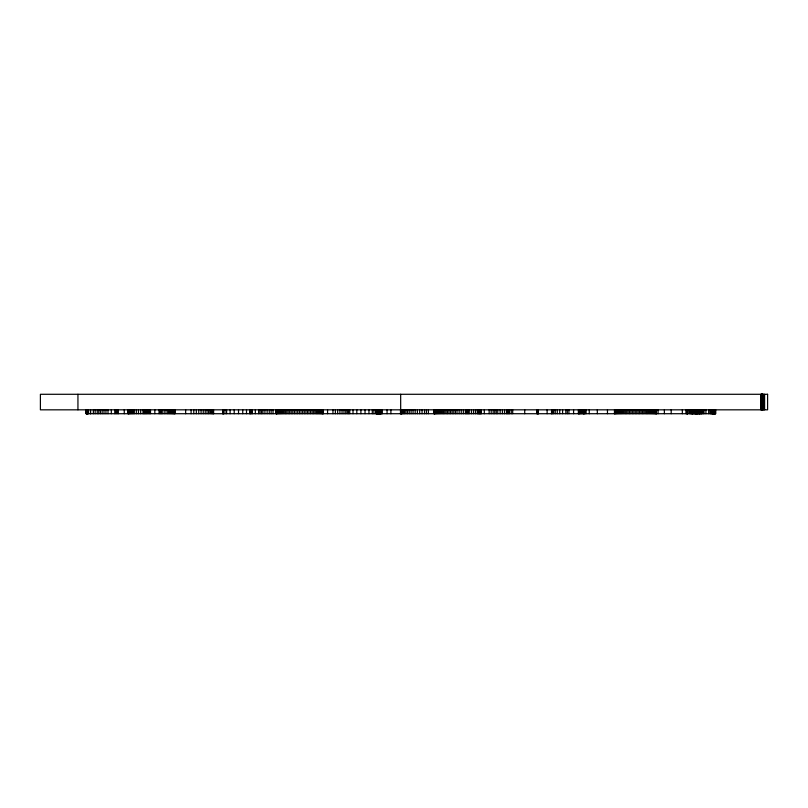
<?xml version="1.0" encoding="UTF-8"?>
<svg xmlns="http://www.w3.org/2000/svg" width="808" height="808" viewBox="0 0 808 808"><rect width="100%" height="100%" fill="white"/><g stroke="black" fill="none" stroke-linecap="round" stroke-linejoin="round"><path stroke-width="1.21" d="M764.59 394.284L764.59 409.828M763.742 394.284L763.742 409.828M762.954 394.284L762.954 409.828M762.681 394.284L762.681 409.828M762.439 394.284L762.439 409.828M762.217 394.284L762.217 409.828M762.035 394.284L762.035 409.828M761.823 394.284L761.823 409.828M761.651 394.284L761.651 409.828M761.54 394.284L761.54 409.828M761.247 394.284L761.247 409.828M760.934 394.284L760.934 409.828M715.635 409.828L715.696 413.716L86.123 413.716L86.123 409.828M715.484 409.828L715.504 413.716M715.201 409.828L715.332 413.716M715.019 409.828L715.019 413.716M714.858 409.828L714.928 413.716M714.737 413.716L714.696 409.828L714.615 413.716M714.504 409.828L714.413 413.716M714.333 409.828L714.242 413.716L714.05 409.828M713.959 413.716L713.858 409.828L713.767 413.716M713.565 409.828L713.666 413.716M713.393 409.828L713.393 413.716M713.222 409.828L713.222 413.716M713.06 409.828L713.06 413.716M712.898 409.828L712.898 413.716M712.737 409.828L712.737 413.716M712.585 409.828L712.585 413.716M712.434 409.828L712.434 413.716M712.02 409.828L712.02 413.716M711.626 409.828L711.626 413.716M711.262 409.828L711.262 413.716M710.616 409.828L710.616 413.716M710.03 409.828L710.03 413.716M708.666 409.828L708.666 413.716M705.929 409.828L705.929 413.716M704 409.828L704 413.716M703.162 409.828L703.162 413.716M702.253 409.828L702.253 413.716M701.647 409.828L701.647 413.716M701.395 409.828L701.395 413.716M700.98 409.828L700.98 413.716M700.617 409.828L700.617 413.716M699.991 409.828L699.991 413.716M699.829 409.828L699.839 413.716M699.678 409.828L699.678 413.716M699.506 409.828L699.506 413.716M699.354 409.828L699.354 413.716M699.102 409.828L699.102 413.716M698.779 409.828L698.779 413.716M698.395 409.828L698.395 413.716M697.95 409.828L697.95 413.716M697.344 409.828L697.415 413.716M697.223 409.828L697.334 413.716M697.031 409.828L697.082 413.716M696.91 409.828L696.91 413.716M696.708 409.828L696.708 413.716M696.486 409.828L696.486 413.716M696.274 409.828L696.274 413.716M696.041 409.828L696.041 413.716M695.799 409.828L695.799 413.716M695.536 409.828L695.536 413.716M695.254 409.828L695.254 413.716M694.961 409.828L694.961 413.716M694.648 409.828L694.648 413.716M694.133 409.828L694.133 413.716M693.597 409.828L693.597 413.716M693.042 409.828L693.042 413.716M692.81 409.828L692.81 413.716M692.567 409.828L692.567 413.716M692.325 409.828L692.325 413.716M692.082 409.828L692.082 413.716M691.84 409.828L691.84 413.716M691.597 409.828L691.597 413.716M690.961 409.828L690.961 413.716M690.325 409.828L690.325 413.716M689.709 409.828L689.709 413.716M687.79 409.828L687.77 413.716M687.739 409.828L687.709 413.716M687.578 409.828L687.527 413.716M687.366 409.828L687.366 413.716M687.234 409.828L687.234 413.716M686.891 409.828L686.891 413.716M686.487 409.828L686.487 413.716M686.032 409.828L686.032 413.716M682.346 409.828L682.346 413.716M671.195 409.828L671.195 413.716M664.378 409.828L664.378 413.716M658.086 409.828L658.086 413.716M656.45 409.828L656.45 413.716M656.338 409.828L656.359 413.716M656.126 409.828L656.157 413.716M655.854 409.828L655.813 413.716M655.399 409.828L655.399 413.716M654.884 409.828L654.884 413.716M654.278 409.828L654.278 413.716M653.581 409.828L653.581 413.716M652.793 409.828L652.793 413.716M651.905 409.828L651.905 413.716M650.945 409.828L650.945 413.716M649.905 409.828L649.905 413.716M648.804 409.828L648.804 413.716M647.632 409.828L647.632 413.716M646.4 409.828L646.4 413.716M645.117 409.828L645.117 413.716M643.784 409.828L643.784 413.716M642.431 409.828L642.431 413.716M641.047 409.828L641.047 413.716M639.623 409.828L639.623 413.716M638.189 409.828L638.189 413.716M636.734 409.828L636.734 413.716M635.28 409.828L635.28 413.716M633.815 409.828L633.815 413.716M632.341 409.828L632.341 413.716M630.876 409.828L630.876 413.716M629.442 409.828L629.442 413.716M628.038 409.828L628.038 413.716M626.665 409.828L626.665 413.716M625.341 409.828L625.341 413.716M624.059 409.828L624.059 413.716M622.837 409.828L622.837 413.716M621.675 409.828L621.675 413.716M620.584 409.828L620.584 413.716M619.564 409.828L619.564 413.716M618.625 409.828L618.625 413.716M617.766 409.828L617.766 413.716M616.989 409.828L616.989 413.716M616.322 409.828L616.322 413.716M615.746 409.828L615.746 413.716M615.282 409.828L615.282 413.716M614.908 409.828L614.908 413.716M614.646 409.828L614.646 413.716M614.484 409.828L614.433 413.716M607.465 409.828L607.465 413.716M597.324 409.828L597.324 413.716M589.254 409.828L589.254 413.716M586.103 409.828L586.103 413.716M585.224 409.828L585.224 413.716M584.437 409.828L584.437 413.716M584.174 409.828L584.174 413.716M583.952 409.828L583.952 413.716M583.75 409.828L583.75 413.716M583.659 409.828L583.325 413.716M583.164 409.828L583.164 413.716M582.255 409.828L582.255 413.716M581.427 409.828L581.427 413.716M580.7 409.828L580.7 413.716M580.063 409.828L580.063 413.716M579.568 409.828L579.568 413.716M579.174 409.828L579.174 413.716M578.881 409.828L578.902 413.716L578.72 409.828M578.659 409.828L578.538 413.716M578.376 409.828L578.376 413.716M573.589 409.828L573.589 413.716M568.913 409.828L568.913 413.716M567.317 409.828L567.317 413.716M565.812 409.828L565.812 413.716M562.59 409.828L562.59 413.716M559.722 409.828L559.722 413.716M557.278 409.828L557.278 413.716M555.248 409.828L555.248 413.716M553.652 409.828L553.652 413.716M552.5 409.828L552.5 413.716M551.793 409.828L551.773 413.716M551.541 409.828L551.541 413.716M547.127 409.828L547.127 413.716M538.391 409.828L538.31 413.716M538.239 409.828L538.148 413.716M538.037 409.828L538.037 413.716M537.886 409.828L537.865 413.716M537.754 409.828L537.754 413.716M537.32 409.828L537.32 413.716M536.613 409.828L536.613 413.716M524.715 409.828L524.715 413.716M512.696 409.828L512.696 413.716M511.262 409.828L511.262 413.716M509.484 409.828L509.484 413.716M508.575 409.828L508.575 413.716M507.576 409.828L507.576 413.716M506.485 409.828L506.485 413.716M504.505 409.828L504.505 413.716M502.394 409.828L502.394 413.716M500.132 409.828L500.132 413.716M497.768 409.828L497.768 413.716M496.284 409.828L496.284 413.716M494.738 409.828L494.738 413.716M493.163 409.828L493.163 413.716M491.183 409.828L491.183 413.716M489.153 409.828L489.153 413.716M484.315 409.828L484.315 413.716M481.285 409.828L481.356 413.716M480.871 409.828L480.871 413.716M480.316 409.828L480.316 413.716M479.992 409.828L479.992 413.716M479.599 409.828L479.599 413.716M479.114 409.828L479.114 413.716M478.558 409.828L478.558 413.716M477.942 409.828L477.942 413.716M477.265 409.828L477.265 413.716M475.447 409.828L475.447 413.716M473.498 409.828L473.498 413.716M471.428 409.828L471.428 413.716M469.236 409.828L469.236 413.716M468.327 409.828L468.327 413.716M467.377 409.828L467.377 413.716M466.388 409.828L466.388 413.716M465.378 409.828L465.378 413.716M463.337 409.828L463.337 413.716M461.247 409.828L461.247 413.716M459.146 409.828L459.146 413.716M457.035 409.828L457.035 413.716M455.409 409.828L455.409 413.716M453.783 409.828L453.783 413.716M452.187 409.828L452.187 413.716M450.611 409.828L450.611 413.716M449.076 409.828L449.076 413.716M447.592 409.828L447.592 413.716M446.157 409.828L446.157 413.716M444.784 409.828L444.784 413.716M443.471 409.828L443.471 413.716M442.239 409.828L442.239 413.716M441.047 409.828L441.047 413.716M439.936 409.828L439.936 413.716M438.906 409.828L438.906 413.716M437.976 409.828L437.976 413.716M437.128 409.828L437.128 413.716M436.37 409.828L436.37 413.716M435.724 409.828L435.724 413.716M435.199 409.828L435.088 413.716M434.795 409.828L434.795 413.716M434.724 409.828L434.724 413.716M434.532 413.716L434.482 409.828L434.371 413.716M433.644 409.828L433.644 413.716M428.402 409.828L428.402 413.716M426.442 409.828L426.442 413.716M424.523 409.828L424.523 413.716M422.059 409.828L422.059 413.716M419.675 409.828L419.675 413.716M417.382 409.828L417.382 413.716M415.171 409.828L415.171 413.716M413.06 409.828L413.06 413.716M411.09 409.828L411.09 413.716M409.242 409.828L409.242 413.716M407.535 409.828L407.535 413.716M405.99 409.828L405.99 413.716M404.616 409.828L404.616 413.716M403.424 409.828L403.424 413.716M402.404 409.828L402.404 413.716M401.909 409.828L401.909 413.716M401.526 409.828L401.526 413.716M401.253 409.828L401.253 413.716M401.101 409.828L401.101 413.716M400.99 409.828L401.031 413.716M400.667 394.284L400.687 413.716M400.475 409.828L400.485 413.716M390.9 409.828L390.9 413.716M387.062 409.828L387.062 413.716M382.336 409.828L382.336 413.716M381.245 409.828L381.224 413.716M381.204 409.828L381.134 413.716M381.022 409.828L381.022 413.716M380.74 409.828L380.74 413.716M380.578 409.828L380.578 413.716M380.386 409.828L380.386 413.716M380.184 409.828L380.184 413.716M379.972 409.828L379.972 413.716M379.74 409.828L379.74 413.716M379.487 409.828L379.487 413.716M379.235 409.828L379.235 413.716M379.093 409.828L379.093 413.716M378.952 409.828L378.952 413.716M378.8 409.828L378.8 413.716M378.649 409.828L378.649 413.716M378.498 409.828L378.498 413.716M378.336 409.828L378.336 413.716M378.023 409.828L378.174 413.716M377.851 409.828L377.851 413.716M377.69 409.828L377.69 413.716M377.538 409.828L377.538 413.716M377.376 409.828L377.376 413.716M377.225 409.828L377.225 413.716M377.073 409.828L377.073 413.716M376.932 409.828L376.932 413.716M376.791 409.828L376.791 413.716M376.518 413.716L376.518 409.828L376.336 413.716M376.205 409.828L376.195 413.716M375.952 409.828L375.952 413.716M373.892 409.828L373.892 413.716M372.296 409.828L372.296 413.716M368.953 409.828L368.953 413.716M365.034 409.828L365.034 413.716M360.903 409.828L360.903 413.716M356.813 409.828L356.813 413.716M353.015 409.828L353.015 413.716M349.743 409.828L349.743 413.716M348.47 409.828L348.47 413.716M347.218 409.828L347.218 413.716M345.753 409.828L345.753 413.716M343.976 409.828L343.976 413.716M342.036 409.828L342.036 413.716M339.916 409.828L339.916 413.716M337.663 409.828L337.663 413.716M335.37 409.828L335.37 413.716M332.957 409.828L332.957 413.716M327.563 409.828L327.563 413.716M323.24 409.828L323.21 413.716M323.139 409.828L323.049 413.716M322.897 409.828L322.897 413.716M322.523 409.828L322.523 413.716M322.008 409.828L322.008 413.716M321.372 409.828L321.372 413.716M320.614 409.828L320.614 413.716M319.726 409.828L319.726 413.716M318.726 409.828L318.726 413.716M317.615 409.828L317.615 413.716M316.393 409.828L316.393 413.716M315.07 409.828L315.07 413.716M313.666 409.828L313.666 413.716M312.181 409.828L312.181 413.716M310.615 409.828L310.615 413.716M308.989 409.828L308.989 413.716M307.464 409.828L307.464 413.716M305.889 409.828L305.889 413.716M304.283 409.828L304.283 413.716M302.657 409.828L302.657 413.716M301.01 409.828L301.01 413.716M299.354 409.828L299.354 413.716M297.687 409.828L297.687 413.716M296.031 409.828L296.031 413.716M294.395 409.828L294.395 413.716M292.779 409.828L292.779 413.716M291.203 409.828L291.203 413.716M289.668 409.828L289.668 413.716M288.173 409.828L288.173 413.716M286.739 409.828L286.739 413.716M285.365 409.828L285.365 413.716M284.062 409.828L284.062 413.716M282.84 409.828L282.84 413.716M281.709 409.828L281.709 413.716M280.659 409.828L280.659 413.716M279.709 409.828L279.709 413.716M278.861 409.828L278.861 413.716M278.114 409.828L278.114 413.716M277.467 409.828L277.467 413.716M276.942 409.828L276.942 413.716M276.669 409.828L276.558 413.716M276.356 409.828L276.356 413.716M276.275 409.828L276.275 413.716M276.144 409.828L276.094 413.716M273.043 409.828L273.043 413.716M271.124 409.828L271.124 413.716M269.246 409.828L269.246 413.716M267.135 409.828L267.135 413.716M264.923 409.828L264.923 413.716M262.923 409.828L262.923 413.716M261.529 409.828L261.529 413.716M260.045 409.828L260.045 413.716M258.641 409.828L258.641 413.716M255.348 409.828L255.348 413.716M252.389 409.828L252.389 413.716M251.429 409.828L251.429 413.716M250.601 409.828L250.601 413.716M250.147 409.828L250.147 413.716M249.753 409.828L249.753 413.716M246.501 409.828L246.501 413.716M242.733 409.828L242.733 413.716M238.522 409.828L238.522 413.716M234.209 409.828L234.209 413.716M230.108 409.828L230.108 413.716M226.614 409.828L226.614 413.716M224.947 409.828L224.947 413.716M222.998 409.828L223.119 413.716M222.937 413.716L222.887 409.828L222.685 413.716M213.575 409.828L213.655 413.716M213.282 409.828L213.302 413.716M212.847 409.828L212.847 413.716M212.14 409.828L212.14 413.716M211.201 409.828L211.201 413.716M210.029 409.828L210.029 413.716M208.626 409.828L208.626 413.716M207.02 409.828L207.02 413.716M205.212 409.828L205.212 413.716M203.232 409.828L203.232 413.716M201.071 409.828L201.071 413.716M198.748 409.828L198.748 413.716M196.334 409.828L196.334 413.716M193.779 409.828L193.779 413.716M191.092 409.828L191.092 413.716M185.648 409.828L185.648 413.716M175.023 409.828L175.013 413.716M174.74 409.828L174.74 413.716M174.276 409.828L174.276 413.716M173.811 409.828L173.811 413.716M173.245 409.828L173.245 413.716M172.559 409.828L172.559 413.716M171.781 409.828L171.781 413.716M170.902 409.828L170.902 413.716M169.922 409.828L169.922 413.716M168.852 409.828L168.852 413.716M167.7 409.828L167.7 413.716M165.983 409.828L165.983 413.716M164.155 409.828L164.155 413.716M162.216 409.828L162.216 413.716M161.186 409.828L161.186 413.716M160.115 409.828L160.115 413.716M159.024 409.828L159.024 413.716M154.823 409.828L154.823 413.716M150.5 409.828L150.5 413.716M149.308 409.828L149.308 413.716M148.127 409.828L148.127 413.716M146.945 409.828L146.945 413.716M145.925 409.828L145.925 413.716M144.915 409.828L144.915 413.716M143.945 409.828L143.945 413.716M142.996 409.828L142.996 413.716M140.673 409.828L140.673 413.716M138.461 409.828L138.461 413.716M136.32 409.828L136.32 413.716M134.3 409.828L134.3 413.716M133.249 409.828L133.249 413.716M132.29 409.828L132.29 413.716M131.431 409.828L131.431 413.716M130.573 409.828L130.573 413.716M129.846 409.828L129.846 413.716M129.26 409.828L129.26 413.716M128.765 409.828L128.765 413.716M128.391 409.828L128.391 413.716M128.149 409.828L128.149 413.716M128.038 409.828L128.028 413.716M124.27 409.828L124.27 413.716M118.342 409.828L118.342 413.716M117.13 409.828L117.13 413.716M115.938 409.828L115.938 413.716M114.766 409.828L114.766 413.716M111.312 409.828L111.312 413.716M108.009 409.828L108.009 413.716M105.949 409.828L105.949 413.716M104 409.828L104 413.716M102.141 409.828L102.141 413.716M100.384 409.828L100.384 413.716M98.748 409.828L98.748 413.716M97.243 409.828L97.243 413.716M95.152 409.828L95.152 413.716M93.364 409.828L93.364 413.716M90.627 409.828L90.627 413.716M90.405 409.828L90.405 413.716M88.244 409.828L88.244 413.716M88.123 409.828L88.011 413.716M87.9 409.828L87.9 413.716M87.799 409.828L87.708 413.716M87.597 409.828L87.557 413.716M87.335 409.828L87.405 413.716M87.264 413.716L87.143 409.828L87.133 413.716M86.941 409.828L86.941 413.716M86.779 409.828L86.739 413.716M86.587 409.828L86.567 413.716M86.426 409.828L86.305 413.716M86.224 409.828L86.203 413.716M77.942 394.284L77.942 409.828M767.6 394.284L40.4 394.284L40.4 409.828L767.6 409.828L767.6 394.284M223.382 413.716L223.382 409.828L223.321 413.716"/></g></svg>
